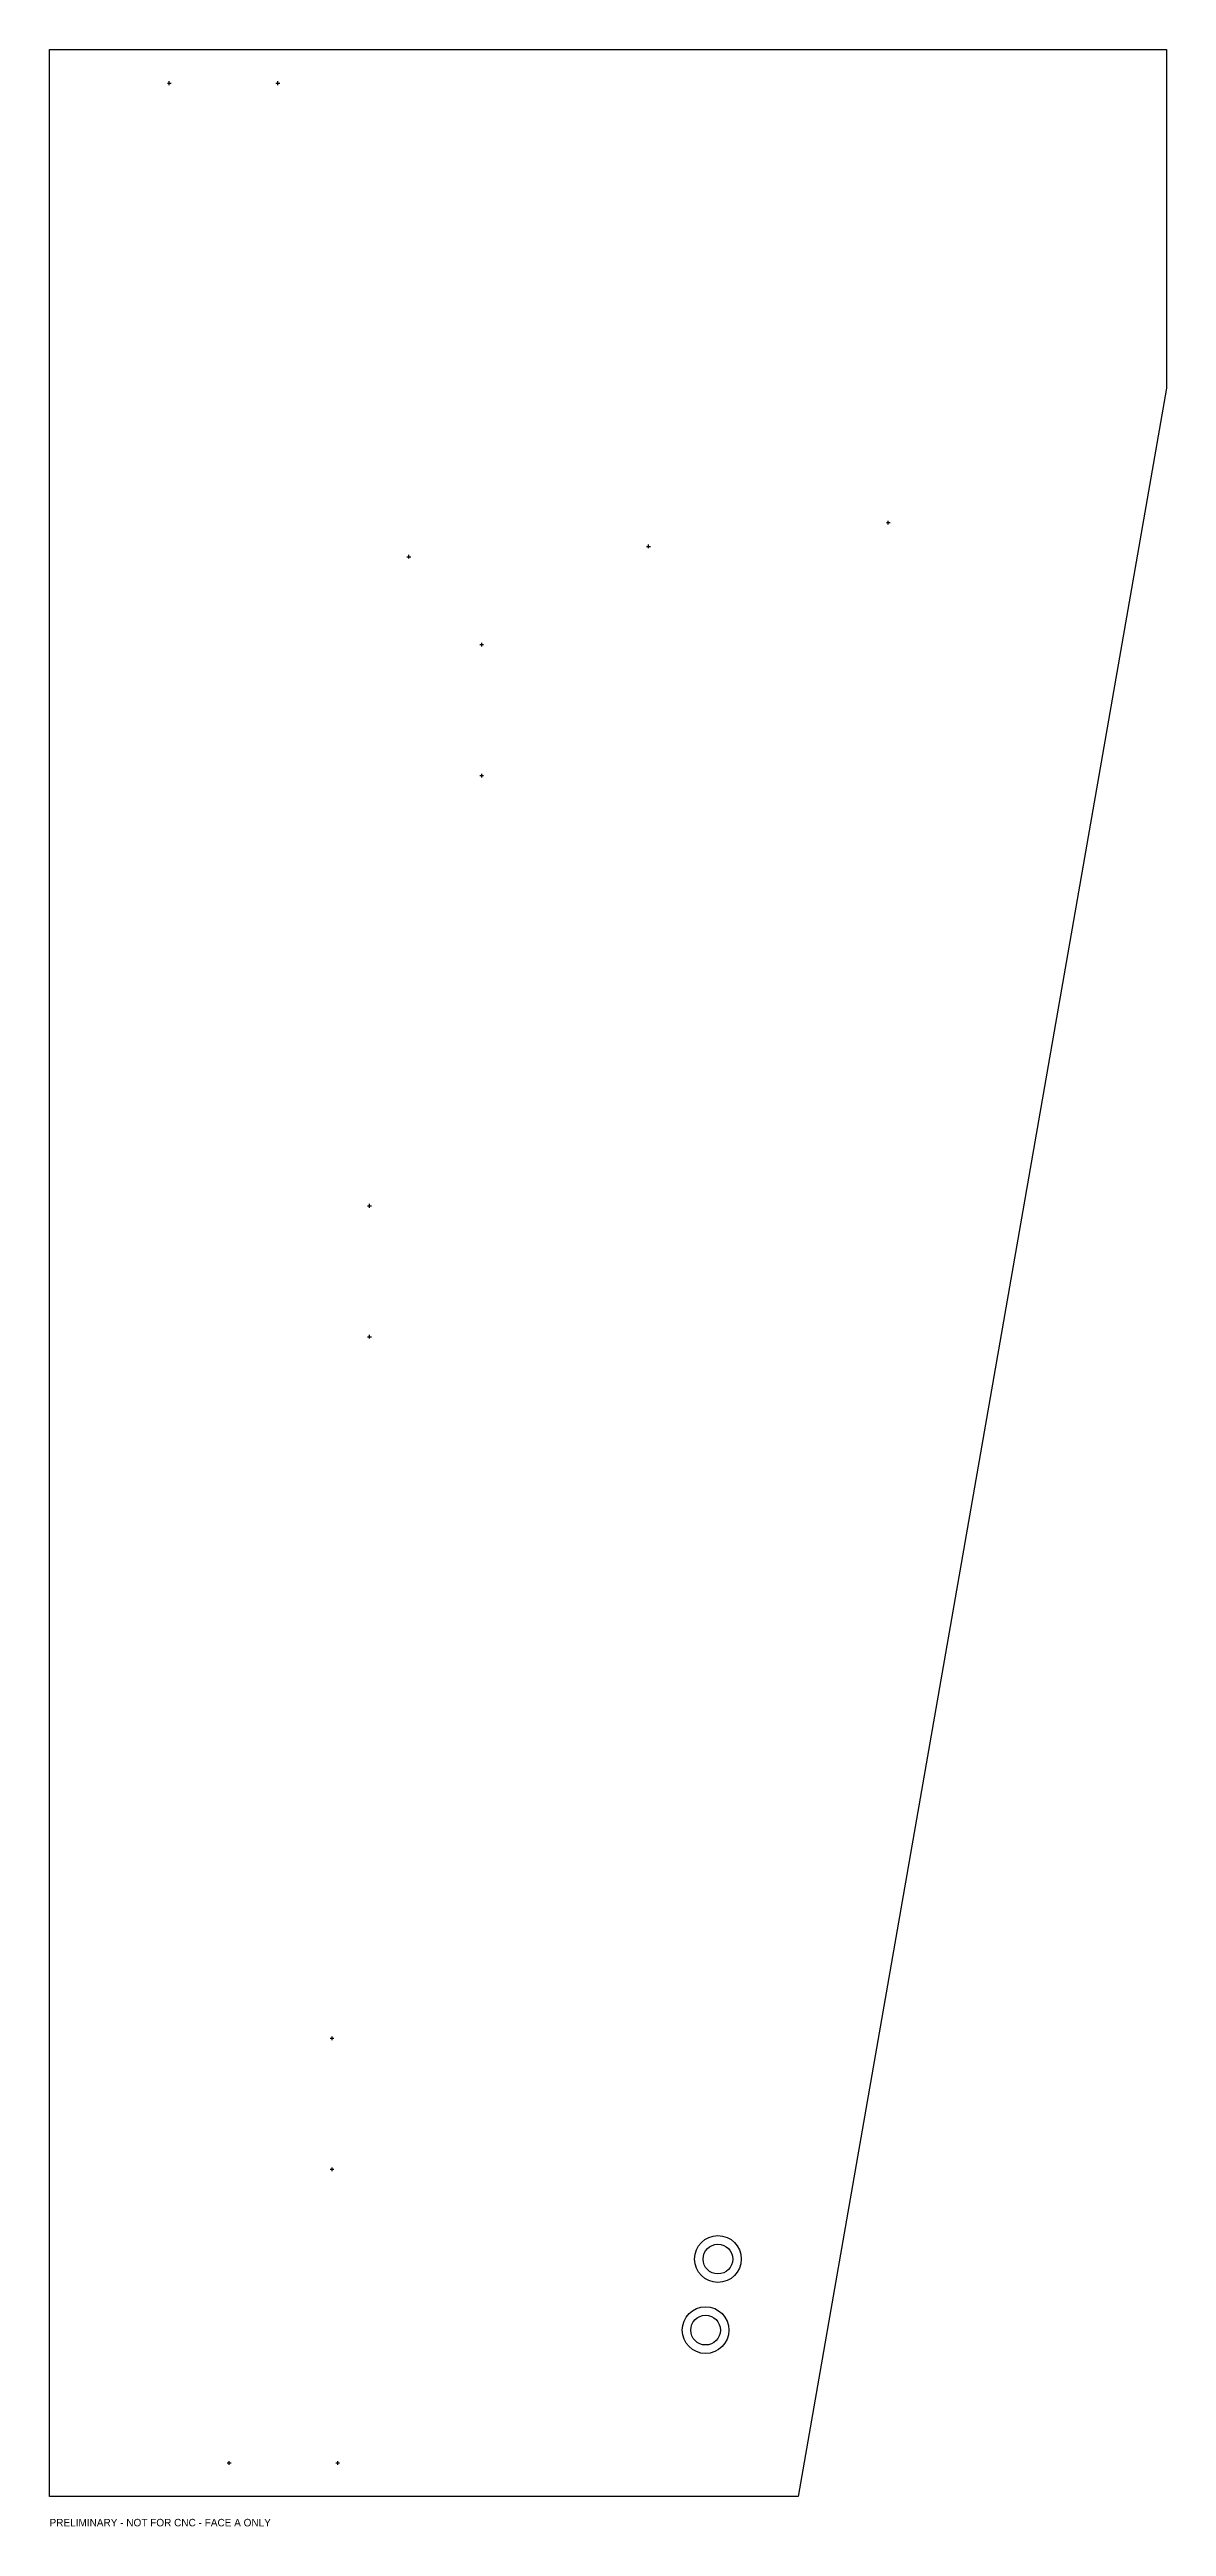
# Model space of a CAD drawing. Header units: millimetres. Extents: x 0 to 597, y -12 to 1312.
import ezdxf

# ---------------------------------------------------------------- set-up
doc = ezdxf.new("R2010")
doc.units = ezdxf.units.MM
for name, color, linetype in [('CUT', 7, 'CONTINUOUS'), ('POCKET', 7, 'CONTINUOUS'), ('REFERENCE', 7, 'CONTINUOUS')]:
    doc.layers.add(name, color=color, linetype=linetype)

msp = doc.modelspace()

# ---------------------------------------------------------------- linework, layer by layer
at = {"layer": 'CUT'}
for p, q in [((0, 3.9), (0, 1312)), ((0, 1312), (596.9, 1312)), ((596.9, 1312), (596.9, 1131)), ((596.9, 1131), (400.1, 3.9)), ((400.1, 3.9), (0, 3.9))]:
    msp.add_line(p, q, dxfattribs=at)
for centre in [(357.2, 130.9), (350.6, 92.9)]:
    msp.add_circle(centre, 7.94, dxfattribs=at)
at = {"layer": 'POCKET'}
for centre in [(357.2, 130.9), (350.6, 92.9)]:
    msp.add_circle(centre, 12.5, dxfattribs=at)
at = {"layer": 'REFERENCE'}
for p, q in [((0, 1312), (596.9, 1312)), ((0, 3.9), (0, 1312)), ((596.9, 1312), (596.9, 1131)), ((63, 1294), (65, 1294)), ((64, 1293), (64, 1295)), ((121, 1294), (123, 1294)), ((122, 1293), (122, 1295)), ((596.9, 1131), (400.1, 3.9)), ((448.2, 1058.1), (448.2, 1060.1)), ((319.1, 1046.4), (321.1, 1046.4)), ((320.1, 1045.4), (320.1, 1047.4)), ((447.2, 1059.1), (449.2, 1059.1)), ((191, 1040.9), (193, 1040.9)), ((192, 1039.9), (192, 1041.9)), ((230, 993.9), (232, 993.9)), ((231, 992.9), (231, 994.9)), ((230, 923.9), (232, 923.9)), ((231, 922.9), (231, 924.9)), ((170, 693.9), (172, 693.9)), ((171, 692.9), (171, 694.9)), ((170, 623.9), (172, 623.9)), ((171, 622.9), (171, 624.9)), ((150, 248.9), (152, 248.9)), ((151, 247.9), (151, 249.9)), ((150, 178.9), (152, 178.9)), ((151, 177.9), (151, 179.9)), ((95, 21.9), (97, 21.9)), ((96, 20.9), (96, 22.9)), ((153, 21.9), (155, 21.9)), ((154, 20.9), (154, 22.9)), ((400.1, 3.9), (0, 3.9))]:
    msp.add_line(p, q, dxfattribs=at)

# ---------------------------------------------------------------- texts
msp.add_text('PRELIMINARY - NOT FOR CNC - FACE A ONLY', height=4, dxfattribs=at).set_placement((0, -12))

doc.saveas('drawing.dxf')
